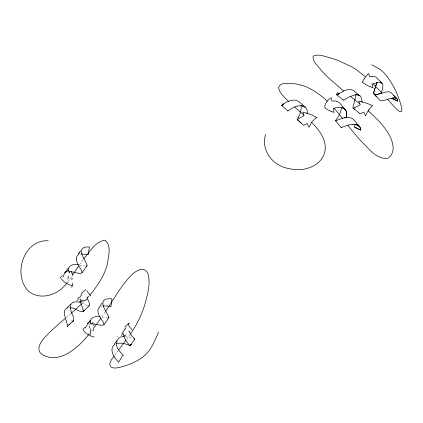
<?xml version="1.0" encoding="UTF-8"?>
<svg xmlns="http://www.w3.org/2000/svg" width="423" height="423" viewBox="0 0 423 423"><rect width="100%" height="100%" fill="white"/><g stroke="black" fill="none" stroke-linecap="round" stroke-linejoin="round"><path stroke-width="0.32" stroke-dasharray="2.12 1.59" d="M71.614 320.904L71.868 320.486M105.332 311.74L101.62 317.234M70.551 322.548L70.826 322.141M71.313 276.854L67.78 281.744M79.466 264.75L82.924 259.865M129.903 334.619L126.287 339.727M114.712 355.214L117.874 350.953M92.558 329.676L89.517 333.493M86.567 298.765L82.004 303.492M70.863 313.602L66.11 317.662M88.344 324.404L90.009 323.949M100.923 306.358L102.128 306.051M66.591 272.095L68.304 271.74M79.862 254.234L80.872 254.059M68.103 307.875L69.853 307.822M125.457 336.581L132.129 338.072M107.389 317.985L101.102 316.933M85.578 266.157L79.91 265.121M87.693 305.533L81.898 303.249"/><path stroke-width="0.63" d="M63.603 276.156L64.148 273.924L65.761 272.433M93.52 329.321L93.398 331.035M355.029 124.431L354.939 125.287A13.515 13.515 0 0 1 354.559 127.133L360.734 130.11L360.274 127.878A5.261 5.261 0 0 0 359.571 126.657L353.718 119.698C351.439 117.129 347.59 117.234 344.486 117.79A29.129 29.129 0 0 0 339.643 119.191L336.036 120.698A1.253 1.253 0 0 1 335.661 120.809M93.79 325.826L93.959 324.055M72.402 274.659L72.582 272.904M72.063 278.101L71.878 279.772M85.705 327.64L86.244 326.085L87.365 324.922M336.676 94.445L337.216 92.801M265.586 134.488C260.716 149.747 272.454 165.456 287.508 168.28A42.178 42.178 0 0 0 294.694 169.464C306.389 170.702 320.306 165.562 324.298 153.591A19.273 19.273 0 0 0 325.234 148.838C325.747 138.231 318.63 129.433 311.55 122.295M379.917 93.679L381.023 93.34L382.096 90.258L382.889 86.911L382.804 84.621L382.122 83.394L380.896 82.702L376.83 82.792L374.064 91.088L373.752 93.504L379.875 100.283C383.312 101.88 387.182 98.839 390.641 98.496A23.112 23.112 0 0 1 393.237 97.962L395.23 97.94L396.552 98.416L397.297 99.416L397.488 100.97L397.223 99.236L396.192 98.21L394.379 97.893L391.656 98.252L397.488 101.018L391.656 98.252M300.663 111.535L301.202 108.272L301.086 105.708L303.888 106.347L305.972 107.96L307.135 110.324L307.452 113.375L302.836 112.121L304.074 115.77A29.504 29.504 0 0 0 301.065 117.24L297.559 119.418A1.47 1.47 0 0 1 297.343 119.529L297.327 119.535M376.83 82.792L375.264 87.603M344.486 117.79A20.23 20.23 0 0 1 346.183 117.546C346.934 115.008 347.14 111.884 345.332 109.731L339.918 103.297A6.329 6.329 0 0 0 336.83 101.383M346.183 117.546C347.251 115.246 346.611 110.572 345.284 109.679M362.876 81.279L362.791 81.549A2.406 2.406 0 0 0 362.738 81.824A1.01 1.01 0 0 0 362.76 82.332M374.762 88.983L373.789 92.262L373.906 93.975M374.783 88.92L375.085 88.095M381.229 92.769L381.023 93.34M158.535 332.15C154.511 341.588 150.477 351.957 141.61 357.937C135.651 362.083 128.846 364.906 121.85 366.773C110.567 370.31 105.734 366.128 113.961 356.288M297.311 119.244L297.327 119.212A0.666 0.666 0 0 0 297.242 119.418M121.988 333.736L122.839 332.166M122.279 356.367L118.583 362.241L114.654 357.578L112.587 353.485L111.884 349.763L112.539 346.749L114.496 344.544M298.511 117.028L297.395 119.085M88.587 305.76C91.442 304.523 87.18 299.701 87.244 297.295M93.747 323.833C117.33 329.665 91.495 315.754 99.532 307.061M77.79 298.733L78.747 297.279M72.698 271.867C94.366 278.223 69.985 262.514 78.001 255.006M105.687 311.206C113.75 299.521 120.402 286.709 130.242 276.356C134.149 271.815 143.783 265.02 147.712 273.041C151.106 283.357 147.463 294.382 144.83 304.47C141.731 315.13 136.581 325.086 130.226 334.159M72.259 275.479L78.461 266.199M102.16 302.82L99.95 306.056M103.989 324.859L108.997 317.319L103.672 307.22L102.868 304.306L103.022 301.832L103.958 300.298L105.819 299.193L108.378 298.723L111.968 298.834L110.958 306.596L106.152 305.919L102.926 305.935M87.519 324.219L90.168 320.359M368.708 110.001L368.962 109.636M100.917 318.239L93.309 328.697M114.162 344.327L116.716 340.716M79.381 252.69L79.82 252.087L78.472 253.953L80.724 250.813M82.025 272.92L87.223 265.353L82.168 255.138L81.428 252.23L81.57 249.988L82.453 248.449L84.034 247.439L86.482 246.932L89.396 246.979L88.275 254.635L81.406 254.006M65.591 271.883L68.33 268.076M364.626 78.255L365.937 76.547A49.232 49.232 0 0 1 368.581 73.544L369.713 76.96L370.162 76.849A18.818 18.818 0 0 1 372.05 76.5M125.948 340.192L118.63 349.948L123.225 355.701L122.707 355.473M83.648 258.881C89.708 252.055 95.143 241.496 104.967 240.206C112.079 245.615 108.166 257.581 107.104 265.131C104.042 276.446 97.168 286.271 89.75 295.159M283.103 104.322L283.5 104.032L283.019 103.82A16.211 16.211 0 0 1 282.353 104.788L282.093 105.116A9.163 9.163 0 0 1 281.951 105.29L281.829 105.422M124.817 329.194L125.938 327.804M67.41 282.226C59.405 294.371 41.285 301.102 28.864 291.537C12.251 275.77 23.302 239.275 48.227 240.782M69.409 324.118L67.215 326.693L67.58 326.202L67.5 325.197L64.396 314.553L64.317 312.132L64.819 310.144L65.782 308.853L67.431 308.013M89.131 333.964C78.641 347.431 59.167 365.361 41.385 354.014C35.892 349.409 40.534 342.033 44.325 338.014C50.628 330.865 57.935 324.7 65.142 318.487M336.84 101.346L336.29 101.197A12.531 12.531 0 0 0 332.325 101.018L331.806 101.044L331.209 97.724C328.148 99.669 325.091 102.673 324.764 106.469A2.829 2.829 0 0 0 324.917 107.379A2.163 2.163 0 0 0 325.076 107.722M73.702 320.581L72.28 321.85C76.595 318.334 69.552 312.163 70.588 307.452C69.631 301.366 77.06 300.785 81.026 302.937M87.371 297.877L88.967 296.074M283.331 104.153L281.866 105.385L283.05 104.365M80.893 294.577L82.083 293.335M83.061 311.661L84.362 310.276C80.862 314.416 74.966 307.077 70.392 307.87M81.576 303.904L71.334 313.2M89.512 305.517L83.257 311.434L83.183 309.98L80.946 303.28L80.116 299.436M67.04 307.658L70.43 304.423M69.039 324.986L73.428 320.729L73.031 320.756M87.053 265.908L86.562 266.141M108.843 317.752L108.129 317.996M281.908 105.338L281.924 105.327A8.476 8.476 0 0 0 282.152 105.041M287.994 110.953L289.739 109.647A25.449 25.449 0 0 1 295.513 106.654L297.707 106.03M283.421 104.09C287.714 101.097 294.234 98.152 299.013 101.71L305.184 107.151A5.8 5.8 0 0 0 304.311 106.559L301.752 105.766A11.881 11.881 0 0 0 297.718 106.067M339.209 93.568L337.237 92.737M339.035 93.679C343.153 91.268 348.615 87.672 353.337 90.474L360.851 96.65L361.914 100.045L361.919 101.869L361.231 101.71M339.13 93.615L338.511 94.006M338.744 93.864L338.278 94.155M338.432 94.059L337.142 94.794L338.199 94.202M99.706 306.945L100.082 306.723M78.176 254.895L78.556 254.694M354.992 107.532L360.243 104.772L358.704 101.208L362.738 102.065M344.005 99.907L344.042 99.891A11.442 11.442 0 0 0 344.634 99.574L348.7 97.242A37.171 37.171 0 0 1 349.662 96.756L354.231 95.043A11.162 11.162 0 0 1 356.282 94.736L359.492 95.392A4.198 4.198 0 0 1 359.92 95.677L359.968 95.714M116.161 343.725C120.682 342.334 125.552 343.645 129.697 345.612M341.615 127.471L341.705 127.439A9.258 9.258 0 0 0 341.906 127.371L346.331 125.694A26.268 26.268 0 0 1 352.835 124.309M379.78 93.721L376.301 94.588L374.424 94.466L376.634 94.535L385.575 92.071L389.419 91.796L390.873 92.473L396.758 98.575L393.839 95.55M336.941 94.858L336.808 94.868M372.05 76.505L375.476 76.801A2.802 2.802 0 0 1 376.348 77.404L381.758 83.019M90.813 323.844L92.537 323.78M68.849 271.693L71.778 271.762M352.84 124.373L356.864 124.833L359.502 126.572A5.219 5.219 0 0 1 360.269 127.883L360.734 130.11L354.559 127.133M124.225 336.565C116.663 335.756 114.443 344.983 118.652 349.98M130.152 345.818L131.267 344.19L130.173 345.803L129.866 345.697M100.182 316.811C95.725 315.447 88.497 317.81 90.908 323.648M355.146 124.447L357.414 125.039L359.159 126.197M78.387 264.872C73.406 263 66.078 266.342 69.319 272.417M369.977 86.667L373.065 87.799L371.875 84.177L376.042 82.961A22.012 22.012 0 0 1 377.29 82.702M330.855 111.281L334.07 112.46L333.144 108.5A22.699 22.699 0 0 1 336.882 107.595C339.754 107.183 343.286 107.363 345.332 109.731M359.756 113.523L353.031 108.061L353.036 106.691A13.837 13.837 0 0 1 353.115 106.374L354.405 101.996A26.564 26.564 0 0 0 355.41 96.418C354.426 93.769 358.17 94.731 359.492 95.392M133.874 338.812L134.794 339.235L130.141 345.76L127.603 343.016L125.52 339.96L124.209 337.168L123.511 334.281M371.833 64.745L379.346 68.928A34.834 34.834 0 0 1 384.237 73.11L387.685 77.176L391.999 83.78A86.324 86.324 0 0 1 394.173 87.773L396.118 91.828A98.993 98.993 0 0 1 398.852 98.538C407.317 122.199 395.865 108.933 387.727 99.32M359.799 113.554L361.681 113.126A23.424 23.424 0 0 0 362.241 112.851L363.69 112.095A55.038 55.038 0 0 0 365.726 115.643M350.418 96.396L359.873 103.926M343.703 91.072L328.861 78.207A145.094 145.094 0 0 1 321.237 70.308C318.434 66.067 311.857 61.673 313.237 56.079C319.111 53.383 325.953 57.068 331.849 58.332A125.705 125.705 0 0 1 339.072 60.891L351.196 66.554A73.248 73.248 0 0 1 357.128 70.292L365.118 76.584M354.76 109.467L353.094 108.114M336.745 94.852L343.175 100.066M368.137 110.852C374.519 116.457 380.658 122.427 385.649 129.327C391.111 136.835 397.509 149.911 389.044 157.53A6.826 6.826 0 0 1 386.807 158.493C375.201 158.747 367.693 147.172 360.042 140.013C355.769 135.265 351.762 130.289 347.875 125.229M294.635 106.998L303.841 115.093M287.878 111.022L281.781 105.475M300.034 122.078L297.247 119.545L298.046 120.269M300.43 122.437L301.224 123.162M298.839 120.994L303.656 125.356L307.072 123.447A53.547 53.547 0 0 0 308.97 127.244L311.46 122.416L315.331 118.466A6.557 6.557 0 0 1 315.923 118.107A2.887 2.887 0 0 1 316.816 117.768M288.428 101.309C284.679 97.216 279.312 93.309 278.593 87.434C280.507 81.824 288.481 83.558 293.107 83.611A54.049 54.049 0 0 1 297.083 84.188L302.218 85.42A44.695 44.695 0 0 1 307.167 87.212L314.152 90.913L321.089 95.836A100.589 100.589 0 0 1 327.222 101.123M372.959 83.833L381.974 93.044M345.057 109.43C340.118 105.137 341.795 109.663 340.118 113.126A28.949 28.949 0 0 1 337.464 117.959L335.862 120.227A5.541 5.541 0 0 0 335.735 120.412A0.862 0.862 0 0 0 335.603 120.661M380.679 81.898L382.122 83.394M376.296 96.534L374.249 94.361A1.121 1.121 0 0 1 374.101 94.234M334.17 108.188L342.503 118.244M357.932 124.706L359.339 126.377M335.603 120.782L341.054 127.519M129.179 331.447L131.421 335.365L134.8 339.23M90.945 324.05A8.751 4.246 57.8 0 1 90.818 323.611M87.17 323.484A33.697 13.182 -18.4 0 1 90.654 321.237M92.759 324.155A28.991 12.119 -82.2 0 1 92.981 322.189M90.559 334.667A29.187 6.091 -83.3 0 1 90.776 328.808M89.597 325.821A28.917 3.125 -87.8 0 1 89.465 328.116M94.176 337.02A7.069 2.057 28.6 0 1 87.445 334.207A7.069 2.057 28.6 0 1 83.564 330.247M82.85 329.877A33.697 25.221 19.2 0 1 84.812 327.434M85.716 328.015A8.751 5.319 47.5 0 1 85.747 327.666M69.377 272.835A8.751 3.659 61 0 1 69.219 272.386M64.307 272.671A33.697 9.57 -21.1 0 1 68.415 270.297M71.281 273.432A28.991 8.333 -81.6 0 1 71.503 271.365M72.539 283.045A29.187 2.104 -83.5 0 1 71.82 287.46M68.272 275.859A28.917 6.9 -89.1 0 1 67.971 279.18M72.354 285.456A7.069 2.057 30.6 0 1 65.951 283.008A7.069 2.057 30.6 0 1 61.256 278.651M60.013 278.022A33.697 24.328 9.6 0 1 62.329 275.706M63.677 276.563A8.751 4.944 52.7 0 1 63.662 276.187M123.574 334.292A8.751 5.996 60 0 1 123.532 333.847M123.712 336.163A33.697 14.942 -2.2 0 1 126.096 334.9M121.628 335.534A28.991 26.961 -70.6 0 1 122.369 333.937M123.035 332.282A29.187 28.817 -82 0 1 124.975 329.316M125.012 327.042A28.917 28.341 -32.6 0 1 129.004 323.114M132.082 329.575A7.069 2.385 38.9 0 1 129.11 323.426M117.113 336.608A33.697 2.617 -27.1 0 1 117.261 336.497M129.105 331.473A8.751 4.616 65 0 1 128.909 331.008M80.206 299.484A8.751 3.944 71.1 0 1 80.159 299.04M79.402 301.726A33.697 15.233 -3.9 0 1 82.358 300.721M77.504 300.684A28.991 22.895 -75.1 0 1 78.35 299.204M79.45 297.855A29.187 26.152 -85.5 0 1 81.465 295.169M81.851 293.118A28.917 27.744 48.6 0 1 85.779 289.655M90.834 295.867A7.069 0.814 48.6 0 1 86.72 290.691M87.175 299.706A33.697 5.732 -18 0 1 80.645 301.313M87.159 297.332A8.751 2.268 74.1 0 1 87.016 296.835M341.594 127.434A1.169 1.169 0 0 1 341.054 127.577M300.695 111.545A28.124 28.124 0 0 1 298.501 117.023M306.924 113.269A37.848 37.848 0 0 1 316.859 117.726M370.003 86.583A24.492 24.492 0 0 1 362.691 82.432M362.823 81.253A14.948 14.948 0 0 1 364.674 78.297M354.876 107.394A3.934 3.934 0 0 1 353.194 108.246M362.723 102.128A36.653 36.653 0 0 1 372.42 105.787M372.377 105.845A4.579 4.579 0 0 0 371.664 106.437A22.683 22.683 0 0 0 368.988 109.657M365.673 115.622A21.673 21.673 0 0 1 368.798 110.07M330.892 111.159A17.755 17.755 0 0 1 324.959 107.854M343.962 99.854A1.512 1.512 0 0 1 343.185 100.161"/></g></svg>
